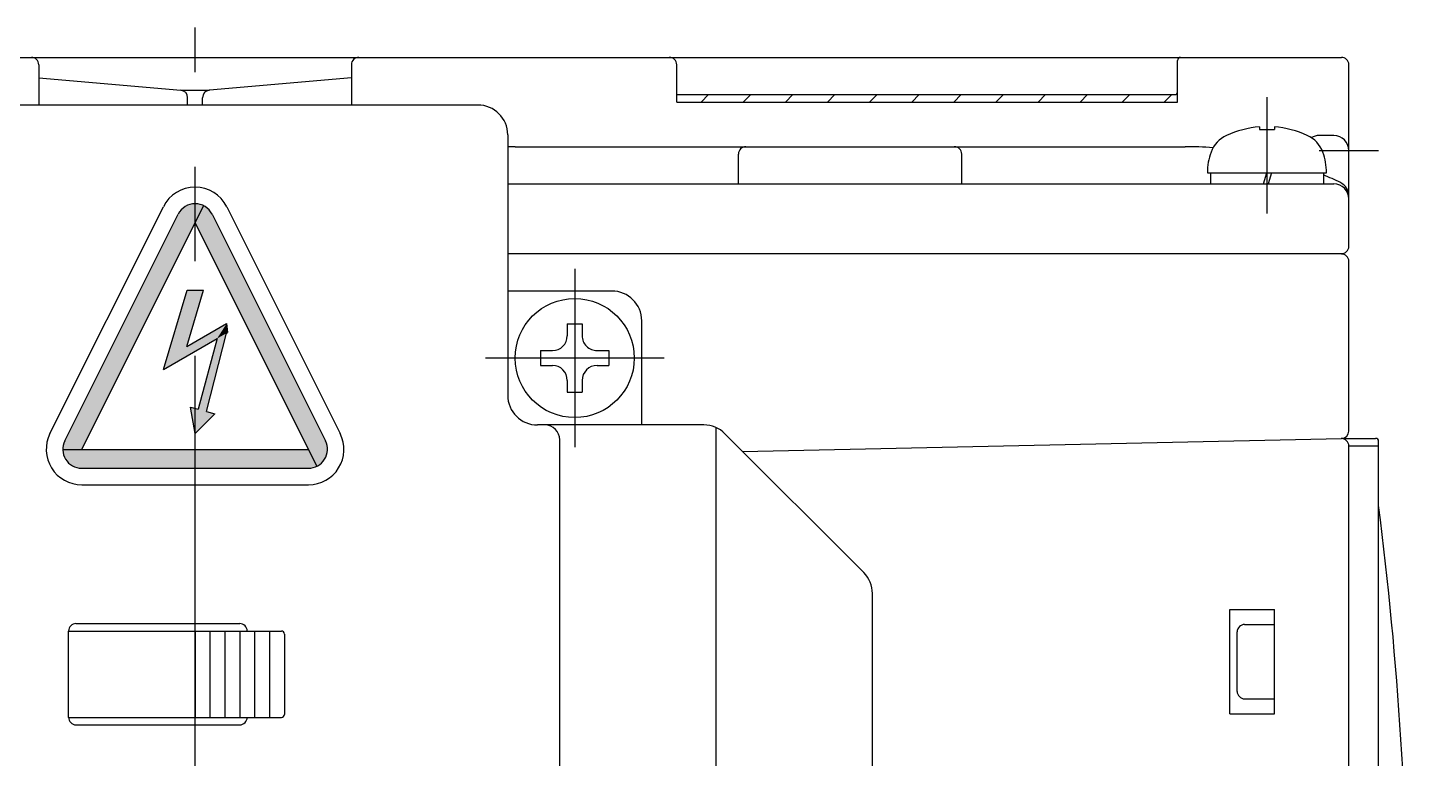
# Model space of a CAD drawing. Extents: x -260 to 40, y -107 to 195.
# Drawn here: x -187.5 to -94.7, y 14.5 to 63.6 of the extents above; entities that cross this region are included whole.
import ezdxf

# ---------------------------------------------------------------- set-up
doc = ezdxf.new("R2010")
doc.units = 0
doc.linetypes.add('CENTER', pattern=[50.8, 31.75, -6.35, 6.35, -6.35])
doc.layers.get('0').update_dxf_attribs({"linetype": 'CONTINUOUS'})
doc.layers.add('CENTER', color=1, linetype='CENTER')

# ---------------------------------------------------------------- blocks, each defined once
blk = doc.blocks.new('*U2')
at = {"color": 7, "linetype": 'CONTINUOUS', "extrusion": (0, 0, -1)}
for points in [[(175.644, 51.635), (167.703, 34.358), (176.212, 50.499)], [(167.703, 34.358), (175.644, 51.635), (167.467, 34.678)], [(175.314, 51.397), (167.467, 34.678), (175.644, 51.635)], [(167.467, 34.678), (175.314, 51.397), (167.341, 35.055)], [(175.076, 51.067), (167.341, 35.055), (175.314, 51.397)], [(167.341, 35.055), (175.076, 51.067), (167.338, 35.452)], [(167.458, 35.831), (167.338, 35.452), (175.076, 51.067)], [(168.026, 34.127), (176.212, 50.499), (167.703, 34.358)]]:
    blk.add_solid(points, dxfattribs=at)
blk = doc.blocks.new('*U3')
at = {"color": 7, "linetype": 'CONTINUOUS', "extrusion": (0, 0, -1)}
for points in [[(185.1, 35.263), (176.023, 51.754), (183.83, 35.263)], [(176.023, 51.754), (185.1, 35.263), (176.42, 51.751)], [(185.066, 35.555), (176.42, 51.751), (185.1, 35.263)], [(176.42, 51.751), (185.066, 35.555), (176.797, 51.626)], [(184.966, 35.831), (176.797, 51.626), (185.066, 35.555)], [(176.797, 51.626), (184.966, 35.831), (177.116, 51.39)], [(177.347, 51.067), (177.116, 51.39), (184.966, 35.831)], [(175.644, 51.635), (183.83, 35.263), (176.023, 51.754)]]:
    blk.add_solid(points, dxfattribs=at)
blk = doc.blocks.new('*U4')
at = {"color": 7, "linetype": 'CONTINUOUS', "extrusion": (0, 0, -1)}
for points in [[(185.1, 35.263), (168.594, 35.263), (185.037, 34.87)], [(168.026, 34.127), (185.037, 34.87), (168.594, 35.263)], [(185.037, 34.87), (168.026, 34.127), (184.857, 34.517)], [(168.302, 34.027), (184.857, 34.517), (168.026, 34.127)], [(184.857, 34.517), (168.302, 34.027), (184.576, 34.236)], [(168.594, 33.993), (184.576, 34.236), (168.302, 34.027)], [(184.576, 34.236), (168.594, 33.993), (184.222, 34.055)], [(183.83, 33.993), (184.222, 34.055), (168.594, 33.993)]]:
    blk.add_solid(points, dxfattribs=at)
blk = doc.blocks.new('*U20')
at = {"color": 7, "linetype": 'CONTINUOUS'}
for points in [[(-176.741, 45.969), (-178.328, 40.63), (-176.768, 42.166)], [(-176.768, 42.166), (-175.637, 45.969), (-176.741, 45.969)], [(-174.096, 43.708), (-176.768, 42.166), (-174.74, 42.702)], [(-174.096, 43.708), (-174.74, 42.702), (-174.096, 43.073)], [(-174.096, 43.708), (-174.096, 43.073), (-174.033, 43.11)], [(-174.74, 42.702), (-176.768, 42.166), (-178.328, 40.63)], [(-174.74, 42.702), (-176.011, 37.956), (-175.449, 37.805)], [(-174.096, 43.073), (-174.74, 42.702), (-175.449, 37.805)], [(-176.524, 38.093), (-176.212, 36.325), (-176.011, 37.956)], [(-176.011, 37.956), (-176.212, 36.325), (-175.449, 37.805)], [(-175.449, 37.805), (-176.212, 36.325), (-174.883, 37.654)]]:
    blk.add_solid(points, dxfattribs=at)

msp = doc.modelspace()

# ---------------------------------------------------------------- linework, layer by layer
at = {"color": 7, "linetype": 'CONTINUOUS'}
for p, q in [((-253.512, 61.6), (-99.212, 61.6)), ((-110.212, 58.6), (-110.212, 61.4)), ((-186.712, 61.1), (-186.712, 58.4)), ((-165.712, 61.1), (-165.712, 58.4)), ((-143.86, 58.6), (-143.86, 61.1)), ((-98.712, 48.9), (-98.712, 61.1)), ((-186.712, 60.225), (-177.168, 59.39)), ((-177.168, 59.39), (-175.255, 59.39)), ((-165.712, 60.225), (-175.255, 59.39)), ((-176.712, 58.4), (-176.712, 58.892)), ((-175.712, 58.4), (-175.712, 58.892)), ((-143.86, 59.1), (-110.412, 59.1)), ((-143.86, 58.6), (-110.212, 58.6)), ((-157.212, 58.4), (-195.212, 58.4)), ((-104.712, 56.931), (-104.712, 56.75)), ((-104.712, 56.75), (-103.712, 56.75)), ((-103.712, 56.931), (-103.712, 56.75)), ((-155.212, 56.4), (-155.212, 38.825)), ((-99.712, 56.35), (-100.712, 56.35)), ((-154.712, 55.6), (-109.712, 55.6)), ((-139.712, 53.1), (-139.712, 55.1)), ((-124.712, 53.1), (-124.712, 55.1)), ((-108.212, 53.85), (-100.212, 53.85)), ((-108.012, 53.85), (-108.012, 53.1)), ((-104.437, 53.1), (-104.212, 53.85)), ((-103.912, 53.85), (-104.137, 53.1)), ((-100.412, 53.85), (-100.412, 53.1)), ((-155.212, 53.1), (-99.712, 53.1)), ((-185.959, 36.328), (-178.341, 51.564)), ((-184.966, 35.831), (-177.347, 51.067)), ((-183.83, 35.263), (-175.644, 51.635)), ((-175.076, 51.067), (-167.458, 35.831)), ((-174.082, 51.564), (-166.464, 36.328)), ((-168.026, 34.127), (-176.212, 50.499)), ((-99.212, 48.4), (-155.212, 48.4)), ((-98.712, 36.489), (-98.712, 47.9)), ((-178.328, 40.63), (-176.741, 45.969)), ((-176.768, 42.166), (-175.637, 45.969)), ((-176.741, 45.969), (-175.637, 45.969)), ((-148.212, 45.9), (-155.213, 45.9)), ((-176.768, 42.166), (-174.096, 43.708)), ((-174.096, 43.708), (-174.033, 43.11)), ((-151.212, 43.7), (-150.212, 43.7)), ((-151.212, 43.7), (-151.212, 42.9)), ((-150.212, 43.7), (-150.212, 42.9)), ((-146.212, 36.9), (-146.212, 43.9)), ((-178.328, 40.63), (-174.74, 42.702)), ((-174.74, 42.702), (-176.011, 37.956)), ((-175.449, 37.805), (-174.096, 43.073)), ((-174.096, 43.073), (-174.033, 43.11)), ((-153.012, 41.9), (-153.012, 40.9)), ((-153.012, 41.9), (-152.212, 41.9)), ((-149.212, 41.9), (-148.412, 41.9)), ((-148.412, 41.9), (-148.412, 40.9)), ((-153.012, 40.9), (-152.212, 40.9)), ((-149.212, 40.9), (-148.412, 40.9)), ((-151.212, 39.9), (-151.212, 39.1)), ((-150.212, 39.9), (-150.212, 39.1)), ((-151.212, 39.1), (-150.212, 39.1)), ((-176.212, 36.325), (-176.524, 38.093)), ((-176.524, 38.093), (-176.011, 37.956)), ((-176.212, 36.325), (-174.883, 37.654)), ((-175.449, 37.805), (-174.883, 37.654)), ((-142.036, 36.9), (-153.213, 36.9)), ((-141.212, 3.54), (-141.212, 36.722)), ((-140.622, 36.314), (-131.298, 26.99)), ((-185.1, 35.263), (-168.594, 35.263)), ((-151.712, 6.37), (-151.712, 35.9)), ((-139.432, 35.124), (-99.201, 35.989)), ((-99.109, 36), (-96.912, 36)), ((-98.712, 35.5), (-96.712, 35.5)), ((-98.712, -20.86), (-98.712, 35.489)), ((-96.712, -33.5), (-96.712, 35.8)), ((-183.83, 33.993), (-168.594, 33.993)), ((-183.83, 32.882), (-168.594, 32.882)), ((-130.712, 5.023), (-130.712, 25.575)), ((-106.712, 24.5), (-103.712, 24.5)), ((-106.712, 17.5), (-106.712, 24.5)), ((-103.712, 17.5), (-103.712, 24.5)), ((-184.212, 23.553), (-173.212, 23.553)), ((-105.712, 23.5), (-103.712, 23.5)), ((-184.712, 23.053), (-170.412, 23.053)), ((-184.712, 17.253), (-184.712, 23.053)), ((-176.212, 23.053), (-176.212, 17.253)), ((-175.212, 23.053), (-175.212, 17.253)), ((-174.212, 23.053), (-174.212, 17.253)), ((-173.212, 23.053), (-173.212, 17.253)), ((-172.212, 23.053), (-172.212, 17.253)), ((-171.212, 23.053), (-171.212, 17.253)), ((-170.212, 22.853), (-170.212, 17.453)), ((-106.212, 19), (-106.212, 23)), ((-105.712, 18.5), (-103.712, 18.5)), ((-184.712, 17.253), (-170.412, 17.253)), ((-184.212, 16.753), (-173.212, 16.753)), ((-106.712, 17.5), (-103.712, 17.5))]:
    msp.add_line(p, q, dxfattribs=at)
at = {"color": 3, "linetype": 'CONTINUOUS'}
for p, q in [((-142.218, 58.6), (-141.718, 59.1)), ((-139.39, 58.6), (-138.89, 59.1)), ((-136.561, 58.6), (-136.061, 59.1)), ((-133.733, 58.6), (-133.233, 59.1)), ((-130.905, 58.6), (-130.405, 59.1)), ((-128.076, 58.6), (-127.576, 59.1)), ((-125.248, 58.6), (-124.748, 59.1)), ((-122.419, 58.6), (-121.919, 59.1)), ((-119.591, 58.6), (-119.091, 59.1)), ((-116.762, 58.6), (-116.262, 59.1)), ((-113.934, 58.6), (-113.434, 59.1)), ((-111.106, 58.6), (-110.606, 59.1))]:
    msp.add_line(p, q, dxfattribs=at)
at = {"color": 7, "linetype": 'CONTINUOUS'}
msp.add_circle((-150.712, 41.4), 4, dxfattribs=at)
for centre, radius, start, end in [((-187.212, 61.1), 0.5, 0, 90), ((-165.212, 61.1), 0.5, 90, 180), ((-144.36, 61.1), 0.5, 0, 90), ((-110.012, 61.4), 0.2, 90, 180), ((-99.212, 61.1), 0.5, 0, 90), ((-177.212, 58.892), 0.5, 0, 85), ((-175.212, 58.892), 0.5, 95, 180), ((-110.412, 59.3), 0.2, 270, 0), ((-157.212, 56.4), 2, 0, 90), ((-104.212, 50.45), 6.5, 94.41169, 114.65669), ((-104.212, 50.45), 6.5, 65.3433, 85.58827), ((-106.089, 54.54), 2, 114.65669, 159.82715), ((-102.335, 54.54), 2, 20.17282, 65.3433), ((-100.712, 55.35), 1, 90, 121.11599), ((-99.712, 55.35), 1, 0, 90), ((-154.712, 31.843), 23.757, 90, 91.20593), ((-139.212, 55.1), 0.5, 90, 180), ((-125.212, 55.1), 0.5, 0, 90), ((-109.712, 31.843), 23.757, 85.48967, 90), ((-104.212, 53.85), 4, 159.82715, 180), ((-104.212, 53.85), 4, 359.99997, 20.17282), ((-176.212, 50.499), 2.381, 26.56505, 153.43495), ((-109.712, 31.843), 23.757, 63.93329, 66.95482), ((-99.712, 52.1), 1, 0, 90), ((-99.712, 52.285), 1, 0, 63.93329), ((-176.212, 50.499), 1.27, 26.56505, 153.43495), ((-99.212, 48.9), 0.5, 270, 0), ((-99.212, 47.9), 0.5, 0, 90), ((-148.212, 43.9), 2, 0, 90), ((-152.212, 42.9), 1, 270.00002, 0), ((-149.212, 42.9), 1, 179.99998, 270.00002), ((-152.212, 39.9), 1, 0, 89.99998), ((-149.212, 39.9), 1, 89.99998, 179.99996), ((-153.213, 38.9), 2, 180, 270), ((-183.83, 35.263), 2.381, 153.43495, 270), ((-168.594, 35.263), 2.381, 270, 26.56505), ((-152.712, 35.9), 1, 0, 90), ((-142.036, 34.9), 2, 45, 90), ((-99.212, 36.489), 0.5, 271.23198, 0), ((-183.83, 35.263), 1.27, 153.43495, 270), ((-168.594, 35.263), 1.27, 270, 26.56505), ((-99.212, 35.489), 0.5, 0, 91.23198), ((-96.912, 35.8), 0.2, 0, 90), ((-343.774, 0), 249.063, 352.7341, 7.2659), ((-132.712, 25.575), 2, 0, 45), ((-184.212, 23.053), 0.5, 90, 180), ((-173.212, 23.053), 0.5, 0, 90), ((-105.712, 23), 0.5, 90, 180), ((-170.412, 22.853), 0.2, 0, 90), ((-105.712, 19), 0.5, 180, 270), ((-184.212, 17.253), 0.5, 180, 270), ((-173.212, 17.253), 0.5, 270, 0), ((-170.412, 17.453), 0.2, 270, 0)]:
    msp.add_arc(centre, radius, start, end, dxfattribs=at)
at = {"layer": 'CENTER', "color": 1, "linetype": 'CENTER'}
for p, q in [((-176.212, -40.998), (-176.212, 63.6)), ((-104.212, 58.931), (-104.212, 51.1)), ((-100.712, 55.35), (-96.712, 55.35)), ((-150.712, 47.4), (-150.712, 35.4)), ((-144.712, 41.4), (-156.712, 41.4))]:
    msp.add_line(p, q, dxfattribs=at)

# ---------------------------------------------------------------- block references
at = {"color": 7, "linetype": 'CONTINUOUS'}
for name in ['*U3', '*U2', '*U20', '*U4']:
    msp.add_blockref(name, (0, 0), dxfattribs=at)

doc.saveas('drawing.dxf')
